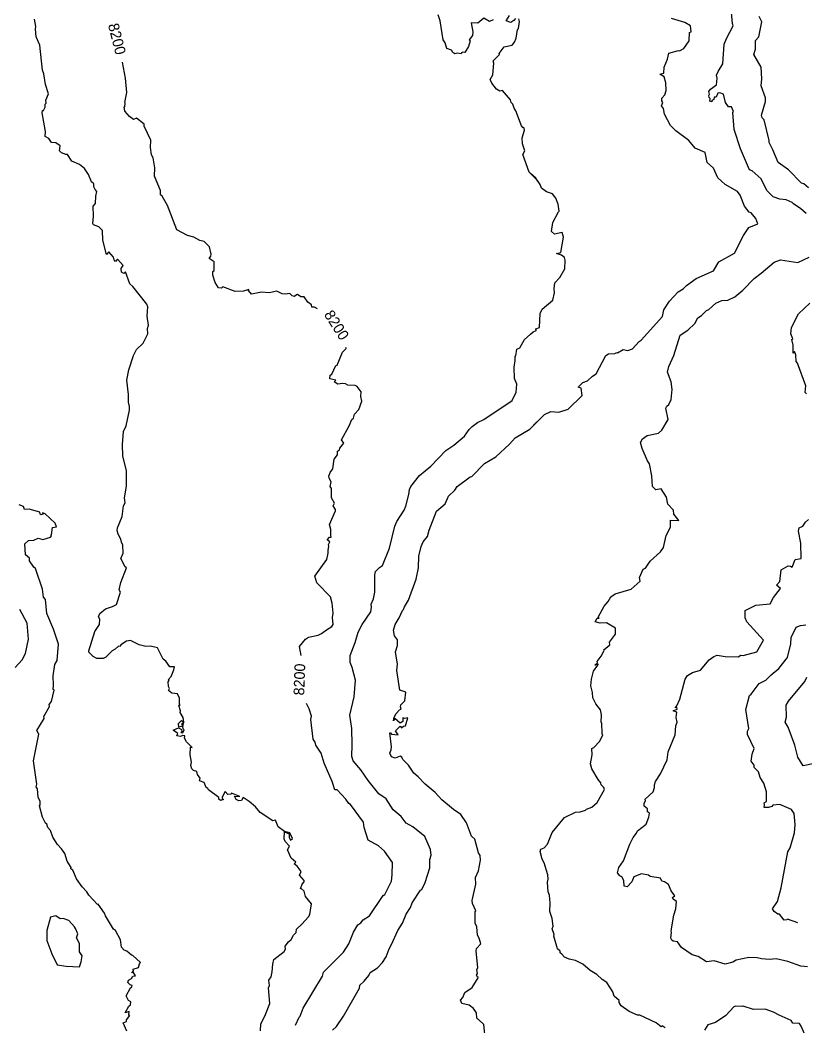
# Model space of a CAD drawing. Extents: x 9339 to 13216, y 3769 to 6935.
# Drawn here: x 11665 to 12224, y 5117 to 5834 of the extents above; entities that cross this region are included whole.
import ezdxf
from ezdxf.enums import TextEntityAlignment as Align

# ---------------------------------------------------------------- set-up
doc = ezdxf.new("R2010")
doc.units = 0
doc.header["$MEASUREMENT"] = 0
for name, color, linetype in [('DTM_SURFACE_CON', 9, 'Continuous'), ('DTM_SURFACE_ICON', 251, 'Continuous'), ('DTM_TEXT_ICON', 251, 'Continuous')]:
    doc.layers.add(name, color=color, linetype=linetype)
doc.styles.add('TMODELF', font='tmodelf')

msp = doc.modelspace()

# ---------------------------------------------------------------- linework, layer by layer
at = {"layer": 'DTM_SURFACE_CON', "linetype": 'Continuous', "flags": 128}
for points, elevation in [([(12001.51, 5833.77), (11998.88, 5832.65), (11994.74, 5834.83), (11990.47, 5831.41), (11985.74, 5831.66), (11987.08, 5825.23), (11986.68, 5822.49), (11984.34, 5819.47), (11985.16, 5818.84), (11983.96, 5814.87), (11981.36, 5810.41), (11979.91, 5810.79), (11978.92, 5810.35), (11978.58, 5809.57), (11976.03, 5810.06), (11974.21, 5809.65), (11972.69, 5810.49), (11971.78, 5812.18), (11968.61, 5813.36), (11967.4, 5817.38), (11965.88, 5819.45), (11963.66, 5833.14), (11962.43, 5837.36)], 2487.17), ([(12017.39, 5834.79), (12016.29, 5833.31), (12014.1, 5831.75), (12010.81, 5832.92), (12013.15, 5836.9)], 2487.17), ([(12224.38, 5695.83), (12220.4, 5699.2), (12215.18, 5702.63), (12214.41, 5703.73), (12210.13, 5705.46), (12205.62, 5705.94), (12200.7, 5707.7), (12196.31, 5712.16), (12192.3, 5720.56), (12185.85, 5726.29), (12183.99, 5726.85), (12177.43, 5741.79), (12172.99, 5755.76), (12172.16, 5767.83), (12172.52, 5768.36), (12171.09, 5771.79), (12168.98, 5771.83), (12166.88, 5774.84), (12165.44, 5780.84), (12162.73, 5781.68), (12161.48, 5781.5), (12160.14, 5778.79), (12158.84, 5778.65), (12158.54, 5776.91), (12157.16, 5776.26), (12157.11, 5775.24), (12155.71, 5775.75), (12155.96, 5777.82), (12155.19, 5778.53), (12155.1, 5779.79), (12155.59, 5780.85), (12155.08, 5782.61), (12156.3, 5784.36), (12160.45, 5787.42), (12160.92, 5792.32), (12160.44, 5794.29), (12161.53, 5796.9), (12165.07, 5802.39), (12165.84, 5816.42), (12167.46, 5820.53), (12172.37, 5829.54), (12171.78, 5831.03), (12171.09, 5839.02)], 2462.78), ([(12226.01, 5714.21), (12222.72, 5716.92), (12221.04, 5717.38), (12211.64, 5726.87), (12204.43, 5732.13), (12200.66, 5741.15), (12197.92, 5746.36), (12198, 5747.72), (12194.41, 5762.59), (12193.03, 5764.04), (12192.59, 5765.84), (12195.22, 5775.7), (12195.23, 5778.12), (12192.22, 5786.63), (12192.68, 5791.73), (12192.32, 5799.92), (12187.14, 5809.12), (12188.14, 5812.94), (12188.27, 5819.01), (12190.58, 5821.59), (12192.73, 5832.2), (12190.83, 5836.05)], 2450.59), ([(11835.8, 5113.77), (11836.03, 5118.77), (11838.84, 5124.32), (11842.39, 5133.43), (11841.6, 5144.44), (11842.22, 5146.12), (11841.69, 5149.83), (11843.47, 5152.32), (11844.25, 5155.9), (11844.62, 5161.37), (11845.34, 5164.57), (11852.77, 5170.45), (11853.59, 5171.98), (11853.52, 5174.17), (11855.76, 5177.16), (11857.74, 5178.81), (11859.44, 5182), (11861.25, 5183.77), (11861.43, 5186.32), (11865.38, 5189.72), (11870.08, 5195), (11870.95, 5196.57), (11872.25, 5204.37), (11867.98, 5209.49), (11866.94, 5213.33), (11864.86, 5215.3), (11864.3, 5215.05), (11865.57, 5218.36), (11866.82, 5219.93), (11866.99, 5220.86), (11863.52, 5224.62), (11864.77, 5227.2), (11861.92, 5231.08), (11859.92, 5232.79), (11861.01, 5233.9), (11857.76, 5236.9), (11855.15, 5242.71), (11856.57, 5245.37), (11853.37, 5248.69), (11852.66, 5250.51), (11852.87, 5255.55), (11856.21, 5254.03), (11856.15, 5251.72), (11857.32, 5249.55), (11858.62, 5250.85), (11856.78, 5254.89), (11852.85, 5255.85), (11848.32, 5259.08), (11846.48, 5263.92), (11844.7, 5263.45), (11835.69, 5269.24), (11832.25, 5273.25), (11827.67, 5277.23), (11823.4, 5279.99), (11822.27, 5277.93), (11820.33, 5277.61), (11818.46, 5278.69), (11817.34, 5280.91), (11821.15, 5280.77), (11815.13, 5283.09), (11814.93, 5282.45), (11812.69, 5282.21), (11810.72, 5284.31), (11808.61, 5280.26), (11808.63, 5279.29), (11809.52, 5278.51), (11807.45, 5277.82), (11806.25, 5278.88), (11806.26, 5279.92), (11798.82, 5285.43), (11798.34, 5286.36), (11797.09, 5287.02), (11795.78, 5290.69), (11792.47, 5291.91), (11792.8, 5293.77), (11790.9, 5296.42), (11790.52, 5298.53), (11788.1, 5299.24), (11786.94, 5300.38), (11786.36, 5302.88), (11786.68, 5305.23), (11785.72, 5310.47), (11785.94, 5315.72), (11787.27, 5315.69), (11783.09, 5319.7), (11781.75, 5322.25), (11781.97, 5323.88), (11780.6, 5324.08), (11778.91, 5323.47), (11776.37, 5323.98), (11776.92, 5325.63), (11773.75, 5327.92), (11777.51, 5329.58), (11779.57, 5328.37), (11779.94, 5326.97), (11779.11, 5326.32), (11780.59, 5326.07), (11781.55, 5328.08), (11780.91, 5328.89), (11780.59, 5330.64), (11781.21, 5333.4), (11779.65, 5332.37), (11780.5, 5330.68), (11777.63, 5330.05), (11777.6, 5332.59), (11779.69, 5334.72), (11781.21, 5333.6), (11780.91, 5336.98), (11778.72, 5340.49), (11778.92, 5341.76), (11777.78, 5345.61), (11778.63, 5346.31), (11778.11, 5346.4), (11778.26, 5350.74), (11776.68, 5353.87), (11772.77, 5354.4), (11770.47, 5356.23), (11770.99, 5357.64), (11770.26, 5358.94), (11770.13, 5362.4), (11770.78, 5363.26), (11770.18, 5363.84), (11772.16, 5366.21), (11774.22, 5370.98), (11774.64, 5373.07), (11771.21, 5373.05), (11768.51, 5377), (11766.54, 5378.4), (11762.51, 5386.48), (11757.66, 5387.64), (11754.26, 5387.51), (11749.55, 5388.8), (11743.23, 5391.86), (11740.53, 5391.37), (11736.4, 5388.82), (11735.93, 5387.58), (11734.87, 5387.74), (11732.29, 5385.53), (11730.2, 5384.47), (11725.78, 5379.9), (11723.8, 5379.07), (11719.39, 5379.06), (11716.84, 5380.38), (11713.77, 5383.37), (11713.63, 5384.47), (11717.97, 5398.14), (11721.34, 5403.17), (11721.47, 5407.01), (11720.47, 5408.54), (11721.6, 5411.12), (11725.4, 5414.43), (11730.59, 5416.03), (11733.43, 5417.46), (11736.29, 5426.19), (11735.3, 5427.86), (11736.32, 5433.1), (11740.5, 5443.55), (11739.52, 5444.31), (11736.51, 5450.27), (11738.13, 5453.94), (11737.91, 5459.71), (11736.89, 5461.86), (11736.55, 5463.86), (11734.56, 5467.44), (11733.88, 5470.23), (11733.97, 5472.12), (11737.44, 5480.04), (11738.31, 5487.59), (11739.57, 5489.7), (11739.13, 5493.33), (11740.49, 5501.61), (11740.45, 5512.85), (11737.95, 5522.97), (11737.52, 5531.26), (11738.41, 5540.52), (11740.31, 5544.72), (11742.69, 5555.74), (11742.67, 5558.5), (11741.85, 5561.49), (11741.94, 5566.93), (11740.69, 5577.15), (11742.02, 5584.59), (11745.52, 5594.69), (11747.53, 5599.01), (11752.27, 5603.61), (11755.74, 5610.25), (11755.33, 5613.87), (11756.03, 5616.27), (11755.21, 5622.8), (11755.67, 5629.45), (11754.89, 5631.36), (11745.01, 5643.89), (11742.79, 5645.7), (11739.78, 5654.23), (11738.68, 5653.23), (11736.94, 5653.98), (11736.56, 5656.6), (11738.21, 5658.91), (11734.33, 5663.08), (11733.71, 5663.17), (11732.7, 5661.76), (11731.75, 5662.79), (11731.14, 5664.63), (11727.94, 5668.45), (11726.24, 5666.6), (11723.58, 5676.87), (11723.35, 5683.83), (11720.71, 5686.4), (11716.94, 5687.67), (11716.45, 5688.73), (11717.07, 5693.89), (11716.66, 5701.02), (11718.51, 5703.06), (11718.54, 5708.28), (11719.34, 5711.43), (11718.12, 5712.86), (11717.29, 5714.91), (11717.31, 5716.97), (11715.67, 5718.46), (11713.5, 5723.54), (11710.61, 5727.99), (11707.12, 5730.71), (11701.66, 5733.14), (11698.37, 5737.96), (11697.18, 5737.95), (11694.2, 5739.12), (11692.7, 5740.57), (11693.23, 5743.99), (11690.27, 5746.12), (11687.06, 5746.44), (11685.25, 5749.23), (11682.63, 5750.67), (11682.73, 5754.26), (11680.36, 5767.55), (11680.71, 5769.24), (11681.46, 5769.11), (11682.59, 5771.57), (11682.51, 5773.58), (11683.34, 5774.49), (11683.14, 5776.58), (11684.93, 5781.04), (11682.77, 5787.72), (11681.71, 5795.34), (11680.71, 5797.87), (11678.86, 5815.81), (11676.15, 5821.75), (11675.58, 5827.18), (11675.93, 5829.04), (11675.05, 5834.11)], 2511.55), ([(12032.67, 5719.79), (12027.2, 5725.31), (12022.62, 5737.74), (12023.91, 5740.58), (12022.34, 5745.46), (12022.2, 5749.7), (12023.79, 5755.15), (12023.29, 5757.38), (12022.92, 5756.88), (12021.68, 5758.18), (12017.73, 5768.84), (12016.45, 5770.86), (12015.59, 5773.59), (12014.22, 5774.92), (12013.71, 5776.83), (12008.02, 5783.35), (12006.14, 5783.06), (12003.76, 5784.32), (12000.64, 5788.57), (11999.38, 5791.25), (12001.14, 5794.66), (12001.95, 5802.83), (12001.51, 5804.48), (12005.99, 5809.03), (12005.8, 5809.79), (12009.21, 5814.5), (12014.94, 5815.64), (12016.71, 5817.8), (12017.83, 5820.61), (12018.83, 5826.78), (12019.44, 5827.58), (12020.29, 5832.57), (12019.71, 5834.36)], 2487.17), ([(12028.07, 5542.75), (12037.92, 5552.81), (12042.52, 5554.96), (12048.27, 5554.34), (12054.83, 5556.62), (12064.79, 5566.15), (12064.09, 5571.39), (12061.92, 5572.1), (12065.32, 5575.53), (12068.69, 5576.78), (12072.21, 5580.05), (12074.91, 5581.78), (12081.59, 5594.68), (12083.46, 5595.88), (12088.03, 5596.21), (12089.43, 5596.88), (12090.07, 5596.69), (12094.09, 5599.05), (12097.23, 5598.31), (12100.69, 5599.47), (12105.43, 5604.68), (12106.82, 5605.63), (12121.99, 5622.38), (12122.87, 5627.3), (12127.11, 5633.41), (12133.06, 5640.02), (12136.84, 5642.24), (12138.99, 5644.64), (12146.05, 5649.45), (12158.34, 5654.92), (12162.2, 5661.36), (12173.27, 5667.7), (12179.6, 5680.19), (12183.38, 5685.98), (12189.94, 5688.57), (12188.5, 5692.17), (12185.22, 5696.4), (12183.79, 5696.77), (12180.39, 5701.03), (12177.21, 5708.92), (12175.33, 5711.47), (12166.72, 5716.47), (12161.48, 5721.23), (12158.37, 5728.06), (12153.83, 5732.2), (12152.46, 5739.34), (12145.29, 5742.34), (12140.79, 5747.79), (12131.54, 5754.73), (12127.61, 5758.57), (12123.48, 5766.6), (12122.69, 5770.71), (12121.29, 5772.55), (12122.31, 5774.91), (12121.6, 5776.02), (12121.65, 5777.92), (12123.64, 5780.4), (12124.56, 5783.41), (12124.28, 5788.79), (12123.1, 5793.08), (12120.03, 5795.1), (12122.88, 5795.87), (12123.19, 5800.09), (12125.67, 5805.69), (12126.48, 5810.01), (12133.33, 5811.98), (12134.01, 5811.66), (12137.23, 5813.34), (12140.88, 5818.72), (12141.3, 5824.77), (12142.42, 5825.09), (12141.87, 5829.41), (12137.83, 5831.74), (12128.54, 5834.59)], 2474.98), ([(12028.07, 5609.96), (12029.87, 5611.57), (12032.07, 5612.47), (12031.95, 5613.8), (12034.45, 5614.61), (12035.01, 5624.64), (12036.45, 5627.68), (12043.87, 5634.04), (12045.16, 5639.44), (12044.93, 5642.12), (12045.45, 5646.46), (12048.92, 5650.24), (12052.43, 5656.41), (12052.83, 5662.5), (12052.33, 5664.42), (12050.14, 5666.11), (12046.45, 5667.44), (12049.63, 5668.07), (12051.54, 5679.08), (12050.7, 5682.2), (12045.02, 5681.2), (12043.1, 5683.04), (12043.85, 5689.33), (12047.88, 5697.04), (12048.49, 5697.47), (12047.73, 5702.52), (12046.14, 5706.69), (12043.63, 5709.82), (12039.5, 5711.18), (12035.78, 5713.76), (12034.9, 5716.59), (12031.78, 5721.03), (12028.07, 5724.28)], 2487.17), ([(12124, 5116.04), (12121.82, 5117.49), (12121.04, 5116.72), (12117.41, 5119.64), (12105.99, 5124.97), (12104.19, 5124.94), (12098.39, 5127.62), (12092.66, 5131.76), (12091.19, 5134.14), (12091.12, 5135.35), (12087.64, 5138.57), (12086.71, 5141.68), (12082.3, 5148.28), (12079.08, 5150.32), (12075.34, 5153.95), (12070.63, 5156.7), (12065.38, 5161.32), (12060.09, 5163.99), (12055.6, 5164.94), (12052.14, 5166.23), (12050.43, 5168.55), (12049.19, 5169.35), (12049.16, 5170.48), (12047.24, 5172.24), (12044.63, 5181.31), (12044.83, 5182.34), (12043.54, 5186.55), (12044.07, 5188.49), (12043.56, 5193.74), (12041.78, 5198.77), (12042.06, 5204.74), (12041.48, 5210.49), (12040.73, 5212.81), (12040.04, 5219.82), (12040.64, 5221.96), (12040.35, 5224.86), (12037.73, 5233.54), (12036.47, 5236.11), (12035.03, 5241.6), (12035.37, 5243.09), (12037.77, 5244.07), (12040.18, 5246.81), (12043.51, 5255.01), (12052.29, 5265.66), (12060.08, 5269.62), (12063.34, 5269.86), (12067.17, 5270.93), (12067.99, 5271.73), (12071.63, 5273.08), (12075.56, 5276.45), (12080.72, 5285.59), (12080.14, 5287.01), (12078.31, 5289.09), (12078.05, 5290.42), (12076.21, 5292.7), (12071.62, 5300.38), (12070.88, 5304.03), (12071.88, 5310.4), (12071.75, 5314.89), (12073.18, 5315.54), (12077.3, 5320.04), (12079.43, 5324.56), (12079.03, 5325.37), (12078.81, 5333), (12078.41, 5333.46), (12078.56, 5338.76), (12077.84, 5342.37), (12074.56, 5346.76), (12072.35, 5351.01), (12072.24, 5354.77), (12070.95, 5359.44), (12071.38, 5364.16), (12072.87, 5369.91), (12076.09, 5374.2), (12076.12, 5375.02), (12073.87, 5374.25), (12075.66, 5375.96), (12075.44, 5376.79), (12078.42, 5380.7), (12080.42, 5384.68), (12080.24, 5385.12), (12084.45, 5388.72), (12084.36, 5390.62), (12088.66, 5396.39), (12088.65, 5400.56), (12082.05, 5404.47), (12077.72, 5404.21), (12074.19, 5405.06), (12075.53, 5407.6), (12076.91, 5407.64), (12076.2, 5408.41), (12080.54, 5416.18), (12083.33, 5419.49), (12085.16, 5422.95), (12088.28, 5424.93), (12099.63, 5428.4), (12106.06, 5433.98), (12105.7, 5436.64), (12108.18, 5442.5), (12109.82, 5443.34), (12113.16, 5448.3), (12120.59, 5455.02), (12122.66, 5458.03), (12124.74, 5466.55), (12127.65, 5472.5), (12127.66, 5477.38), (12133.65, 5477.13), (12130.04, 5481.75), (12129.78, 5484.69), (12125.89, 5488.84), (12124.75, 5493.97), (12121.07, 5499.76), (12117.3, 5498.96), (12114.82, 5501.33), (12114.51, 5509.03), (12112.85, 5517.49), (12111.26, 5519.74), (12107.51, 5528.59), (12106.31, 5532.76), (12107.88, 5535.49), (12111.05, 5537.68), (12119.12, 5539.4), (12121.51, 5541.66), (12126.08, 5549.25), (12124.34, 5557.26), (12125, 5558.64), (12126.6, 5559.87), (12128.15, 5563.43), (12128.97, 5570.54), (12128.08, 5576.08), (12125.46, 5582.89), (12126.58, 5586.81), (12130.01, 5594.62), (12134.49, 5609.28), (12140.06, 5612.65), (12144.99, 5617.52), (12147.23, 5621.43), (12149.83, 5623.28), (12153.28, 5626.72), (12155.11, 5627.53), (12159.97, 5631.96), (12164.33, 5633.9), (12168.5, 5634.1), (12173.52, 5636.49), (12179.15, 5641.17), (12187.23, 5649.56), (12192.31, 5653.24), (12201.61, 5661.19), (12205.99, 5662.94), (12218.34, 5660.95), (12226.35, 5664.74)], 2462.78), ([(12224.61, 5567.42), (12223.61, 5568.36), (12223.96, 5573.06), (12218.13, 5589.19), (12217.22, 5590.41), (12216.83, 5595.31), (12215.89, 5597.48), (12214.96, 5596.42), (12215.11, 5602.16), (12214.06, 5606.02), (12214.77, 5606.71), (12213.35, 5610.16), (12213.73, 5614.67), (12218.73, 5624.28), (12226.88, 5632.03)], 2450.59), ([(11887.2, 5114.32), (11889.98, 5116.86), (11894.98, 5124.22), (11906.34, 5144.13), (11906.57, 5146.41), (11909.69, 5149.28), (11912.9, 5153.18), (11913.87, 5155.38), (11919.04, 5158.7), (11922.75, 5162.46), (11925.32, 5166.58), (11927.39, 5172.28), (11929.22, 5175.4), (11933.62, 5185.41), (11937.04, 5190.6), (11939.64, 5197.04), (11942.59, 5201.7), (11943.93, 5204.89), (11949.77, 5213.92), (11950.61, 5214.57), (11952.98, 5219.36), (11956.34, 5229.94), (11956.5, 5235.77), (11957.27, 5238.92), (11956.81, 5242.87), (11952.73, 5252.17), (11944.25, 5259.18), (11939.43, 5261.79), (11935.95, 5266.39), (11930.36, 5271.16), (11925.38, 5278.94), (11920.02, 5282.68), (11912.5, 5292.04), (11907.25, 5299.69), (11901.81, 5306.17), (11900.85, 5309.19), (11901.18, 5317.43), (11900.91, 5329.1), (11899.55, 5338.61), (11902.45, 5351.58), (11903.57, 5363.48), (11901.16, 5372.61), (11899.73, 5376.21), (11899.61, 5381.22), (11903.24, 5390.34), (11905.26, 5397.66), (11908.27, 5403.22), (11914.49, 5412.14), (11914.98, 5415.48), (11914.72, 5417.62), (11916.41, 5421.39), (11917.31, 5426.28), (11917.18, 5438.62), (11917.83, 5440.97), (11920.45, 5443.77), (11922.59, 5445.26), (11927.61, 5457.65), (11931.36, 5473.1), (11932.95, 5476.56), (11938.06, 5484.55), (11939.31, 5487.55), (11941.38, 5495.75), (11941.84, 5499.38), (11942.85, 5501.56), (11949.06, 5509.37), (11957.2, 5515.96), (11967.72, 5527.06), (11973.59, 5530.83), (11981.06, 5537.26), (11984.37, 5542.05), (11986.44, 5544.21), (11990.43, 5547.02), (11994.75, 5549.05), (12014.99, 5562.57), (12017.84, 5568.63), (12018.4, 5574.21), (12016.57, 5578.3), (12016.33, 5586.47), (12017.07, 5591.28), (12017.03, 5594.31), (12017.51, 5594.6), (12018.44, 5599.31), (12020.56, 5600.2), (12023.72, 5606.21), (12029.87, 5611.57), (12032.07, 5612.47), (12031.98, 5613.44), (12032.67, 5613.93)], 2487.17), ([(11995.64, 5111.47), (11994.87, 5118.33), (11991.14, 5122.02), (11990.47, 5122.09), (11989.96, 5122.8), (11989.6, 5126.58), (11987.44, 5129.68), (11984.3, 5132.1), (11979.16, 5133.34), (11978.21, 5135.59), (11979.8, 5137.65), (11981.26, 5141.1), (11986.45, 5144.8), (11990.69, 5151.61), (11990.61, 5152.63), (11990.42, 5152.04), (11989.56, 5153.43), (11990.42, 5154.56), (11989.78, 5157.4), (11990.47, 5158.89), (11989.33, 5170.69), (11989.56, 5172.37), (11992.78, 5175.7), (11991.54, 5179.75), (11990.34, 5181.92), (11989.86, 5187.97), (11988.74, 5190.47), (11988.73, 5198.53), (11989.06, 5199.23), (11986.72, 5204.46), (11986.61, 5206.58), (11989.17, 5218.36), (11988.89, 5223.04), (11991.09, 5227.8), (11992.36, 5235.39), (11992.26, 5238.7), (11990.95, 5240.65), (11988.49, 5250.32), (11986.15, 5252.37), (11982.54, 5261.95), (11978.39, 5267.87), (11973.23, 5271.5), (11965.01, 5278.35), (11960.25, 5283.53), (11953.01, 5289.43), (11948.15, 5294.8), (11944.95, 5297.37), (11941.17, 5302.94), (11937.12, 5306.98), (11936.36, 5308.74), (11935.38, 5309.49), (11931.63, 5307.89), (11929.13, 5308.95), (11928.03, 5311.62), (11928.96, 5313.86), (11929.06, 5316.15), (11927.89, 5325.97), (11928.31, 5326.15), (11929.05, 5325.05), (11933.85, 5324.56), (11932.02, 5327.4), (11935.25, 5330.71), (11936.3, 5329.59), (11937.64, 5330.73), (11939.01, 5331.06), (11940.63, 5336.76), (11938.55, 5336.15), (11937.14, 5336.81), (11937.19, 5334.13), (11935.23, 5332.96), (11931.58, 5336.31), (11930.61, 5334.61), (11931.12, 5337.17), (11932.38, 5339.83), (11934.73, 5342.5), (11936.1, 5342.9), (11935.5, 5344.59), (11935.74, 5345.95), (11938.67, 5348.83), (11939.29, 5354.92), (11935.11, 5356.47), (11932.89, 5370.32), (11933.39, 5374.97), (11932.03, 5383.68), (11933.36, 5388.27), (11933.34, 5392.33), (11931.14, 5395.06), (11930.42, 5399.19), (11931.67, 5403.11), (11934.68, 5407.87), (11936.83, 5413.09), (11937.75, 5413.86), (11938.37, 5415.76), (11941.1, 5420.5), (11946.65, 5435.47), (11948.37, 5443.65), (11948.56, 5451.84), (11950.18, 5458.63), (11951.59, 5462.06), (11954.63, 5465.86), (11955.82, 5470.46), (11961.15, 5483.95), (11967.36, 5489.06), (11969.71, 5494.6), (11974.17, 5498.76), (11975.76, 5501.49), (11985.2, 5508.22), (11986.3, 5508.47), (11995.25, 5517.79), (12003.38, 5522.52), (12013.17, 5531.57), (12017.19, 5536.05), (12027.63, 5542.38), (12032.67, 5547.41)], 2474.98), ([(11740.73, 5113.72), (11737.99, 5119.61), (11740.56, 5120.43), (11740.53, 5121.68), (11742.74, 5124.8), (11742.11, 5125.1), (11742.34, 5127.64), (11739.51, 5126.59), (11742.18, 5131.43), (11743.23, 5132.28), (11743.48, 5134.41), (11741.81, 5135.51), (11740.3, 5138.83), (11743.28, 5144.48), (11744.27, 5145.17), (11744.48, 5146.09), (11743.03, 5146.54), (11741.53, 5148.18), (11741.97, 5149.98), (11743.96, 5151), (11745.08, 5152.8), (11746.78, 5153.13), (11745.4, 5155.49), (11744.34, 5155.21), (11745.48, 5156.52), (11745.19, 5157.8), (11749.04, 5158.97), (11749.75, 5161.64), (11750.46, 5162.62), (11745.03, 5167.57), (11744.12, 5167.67), (11740.72, 5170.69), (11738.82, 5171.37), (11736.9, 5173.31), (11736.11, 5178.69), (11732.72, 5185.2), (11731.27, 5186.24), (11725.44, 5195.74), (11724.71, 5197.73), (11720.27, 5203.93), (11719.75, 5203.9), (11713.77, 5210.56), (11712.33, 5212.81), (11708.94, 5216.27), (11704.78, 5222.13), (11702.26, 5228.21), (11700.86, 5229.17), (11701.04, 5230.12), (11698.15, 5234.68), (11696.5, 5240.22), (11694.2, 5243.48), (11691.3, 5246.43), (11688.04, 5251.7), (11686.27, 5256.43), (11684.43, 5258.66), (11683.64, 5260.97), (11682.78, 5261.75), (11680.72, 5265.89), (11678.47, 5274.05), (11678.9, 5274.69), (11678.98, 5277.29), (11677.64, 5279.95), (11677.08, 5286.07), (11676.22, 5287.64), (11676.54, 5289.54), (11674.29, 5306.04), (11678.04, 5325.06), (11676.65, 5327.78), (11681.86, 5336.33), (11681.61, 5337.69), (11685.63, 5344.9), (11685.52, 5346.32), (11687.07, 5348.28), (11688.93, 5356.39), (11688.28, 5356.84), (11688.61, 5359.9), (11688.31, 5366.66), (11689.5, 5374.59), (11691.04, 5377.51), (11691.98, 5389.18), (11688.49, 5399.9), (11683.75, 5411.08), (11682.72, 5420.97), (11681.27, 5422.62), (11680.6, 5428.42), (11675.69, 5443), (11674.56, 5443.95), (11671.48, 5448.43), (11671.5, 5450.32), (11668.58, 5452.69), (11668.14, 5460.64), (11670.75, 5462.99), (11674.48, 5463.26), (11677.48, 5464.57), (11680.9, 5463.75), (11686.47, 5465.28), (11687, 5466.43), (11686.54, 5466.82), (11687.09, 5467.14), (11687.84, 5472.14), (11690.56, 5472.69), (11689.65, 5475.41), (11682.66, 5481.89), (11680.64, 5482.62), (11681.39, 5481.89), (11679.62, 5481.27), (11679.01, 5481.79), (11678.78, 5483.11), (11671.13, 5485.35), (11667.89, 5485.08), (11667.16, 5487.25), (11664.08, 5488.35)], 2523.74), ([(12225.17, 5159.48), (12220.57, 5159.93), (12211.34, 5163.15), (12202.96, 5165.19), (12198.12, 5164.73), (12192.37, 5165.21), (12189.49, 5165.92), (12183.38, 5166.09), (12174.47, 5164.07), (12172.07, 5162.83), (12166.61, 5161.43), (12158.75, 5163.64), (12153.43, 5163.03), (12147.35, 5166.89), (12143.07, 5167.98), (12135.53, 5173.3), (12132.75, 5177.27), (12129.71, 5177.73), (12128.71, 5178.45), (12127.93, 5179.87), (12128.54, 5184.22), (12128.09, 5185.09), (12130.06, 5196.17), (12131.5, 5200.66), (12132.05, 5205.84), (12129.6, 5207.68), (12129.23, 5208.74), (12130.72, 5209.91), (12128.08, 5213.44), (12126.21, 5217.97), (12123.48, 5220.03), (12121.61, 5220.42), (12120.66, 5222.51), (12113.32, 5223.77), (12112.03, 5224.67), (12107.11, 5225.61), (12101.66, 5223.39), (12100.29, 5219.99), (12096.78, 5216.48), (12094.74, 5216.86), (12094.55, 5220.8), (12093.18, 5223.4), (12091.63, 5224.11), (12089.98, 5226.34), (12090.85, 5230.1), (12094.37, 5234.82), (12098.76, 5246.8), (12101.21, 5251.61), (12103.54, 5254.56), (12104.11, 5256.29), (12110.38, 5260.93), (12112.4, 5265.97), (12112.7, 5268.93), (12111.28, 5269.88), (12111.29, 5272.01), (12109.06, 5273.87), (12109.03, 5275.94), (12109.85, 5277.67), (12109.72, 5278.87), (12115.4, 5284.14), (12116.3, 5287.17), (12116.26, 5289.05), (12116.97, 5291.42), (12120.56, 5296.74), (12125.36, 5306.86), (12125.94, 5312.52), (12131.11, 5324.65), (12131.45, 5330.92), (12132.39, 5333.66), (12131.86, 5336.91), (12132.15, 5340.71), (12129.52, 5341.6), (12132.57, 5342.8), (12132.32, 5344.27), (12131.06, 5343.86), (12132.18, 5345.15), (12134.35, 5350.11), (12138.24, 5364.18), (12139.9, 5366.8), (12143.48, 5369.01), (12149.11, 5370.72), (12155.22, 5378.13), (12158.57, 5380.5), (12160.86, 5381.24), (12166.68, 5380.4), (12175.92, 5380.08), (12177.75, 5381.23), (12179.45, 5381.06), (12189.28, 5383.82), (12194, 5391.94), (12181.97, 5405.19), (12180.89, 5408.04), (12180.9, 5413.24), (12188.54, 5416.98), (12198.73, 5417.85), (12200.96, 5422.33), (12206.08, 5428.76), (12203.19, 5431.09), (12205.47, 5433.77), (12206.45, 5442.21), (12211.41, 5444.85), (12213.24, 5444.82), (12214.38, 5444.12), (12216.52, 5449.4), (12220.78, 5450.25), (12220.49, 5461.18), (12218.77, 5469.72), (12219.28, 5472), (12221.94, 5473.31), (12223.88, 5476.14), (12225.91, 5478.03)], 2450.59), ([(11661.21, 5372.48), (11666.15, 5378), (11668.67, 5382.6), (11670.74, 5392.83), (11669.82, 5404.12), (11664.63, 5413.88)], 2535.94), ([(12230.32, 5304.13), (12222.03, 5302.65), (12218.41, 5308.73), (12216.13, 5317.29), (12211.51, 5330), (12209.41, 5333.57), (12210.17, 5337.14), (12210.11, 5345.83), (12211.79, 5348.58), (12223.4, 5362.53), (12224.7, 5365.7)], 2426.21), ([(12222.99, 5111.61), (12220.81, 5117.24), (12219.53, 5119.02), (12214.68, 5119.27), (12213.69, 5121.3), (12205.07, 5124.92), (12201.05, 5127.22), (12195.15, 5129.2), (12186.8, 5129.05), (12179.43, 5131.46), (12178.71, 5131.1), (12174.14, 5131.46), (12172.9, 5130.83), (12167.18, 5124.8), (12159.69, 5119.88), (12154.27, 5118.1), (12151.96, 5114.43)], 2462.78)]:
    msp.add_lwpolyline(points, dxfattribs=dict(at, elevation=elevation))
at = {"layer": 'DTM_SURFACE_CON', "linetype": 'Continuous', "elevation": 2535.94, "flags": 128}
msp.add_lwpolyline([(11703.38, 5187.81), (11699.33, 5192.36), (11695.36, 5193.91), (11693.26, 5193.71), (11690.12, 5195.69), (11686.4, 5194.76), (11683.85, 5185.23), (11683.73, 5178.19), (11687.28, 5168.75), (11691.11, 5160.95), (11697.56, 5159.79), (11706.98, 5159.42), (11708.3, 5162.94), (11708.95, 5167.16), (11706.92, 5169.99), (11706.92, 5176.01), (11704.94, 5180.17), (11705.71, 5182.94), (11704.13, 5186.78)], close=True, dxfattribs=at)
at = {"layer": 'DTM_SURFACE_ICON', "linetype": 'Continuous', "flags": 128}
for points, elevation in [([(11876.47, 5627.93), (11874.19, 5629.18), (11872.42, 5629.14), (11872.09, 5630.77), (11869.6, 5632.65), (11867.03, 5636.48), (11864.59, 5636.46), (11862.29, 5638.08), (11861.4, 5637.95), (11860.02, 5636.82), (11858.5, 5637.24), (11856.63, 5638.89), (11853.46, 5638.3), (11851.31, 5638.62), (11847.42, 5640.58), (11842.14, 5639.43), (11836.53, 5639.86), (11829.43, 5638.3), (11827.2, 5640.93), (11827.57, 5641.81), (11823.69, 5640.59), (11817.89, 5640.24), (11809.01, 5643.72), (11808.15, 5642.71), (11805.85, 5642.9), (11803.53, 5646.76), (11801.9, 5652.04), (11801.89, 5654.48), (11802.79, 5655.17), (11802.83, 5661.36), (11799.25, 5663.7), (11800.6, 5665.46), (11800.84, 5666.8), (11799.48, 5672.22), (11795.66, 5675.96), (11792.71, 5676.68), (11788.29, 5679.07), (11783.8, 5680.2), (11776.33, 5684.1), (11769.73, 5701.62), (11765.88, 5708.23), (11764.77, 5709.04), (11764.68, 5712.27), (11760.29, 5722.33), (11760.71, 5728.34), (11759.54, 5735.38), (11758.28, 5737.67), (11757.45, 5742.86), (11757.73, 5747.97), (11753.14, 5758.07), (11753.06, 5759.53), (11747.7, 5763.78), (11745.52, 5762.69), (11742.61, 5764.92), (11739.17, 5768.64), (11738.72, 5771.68), (11739.2, 5771.85), (11739.6, 5774.46), (11739.19, 5774.96), (11740.81, 5781.92), (11739.77, 5792.29), (11737.73, 5803.63)], 2499.36), ([(11864.84, 5381.01), (11863.62, 5387.61), (11867.87, 5392.66), (11869.99, 5394.08), (11876.89, 5395.63), (11879.29, 5396.77), (11882.74, 5399.47), (11886.66, 5401.74), (11887.68, 5403.2), (11887.16, 5408.27), (11887.6, 5411.35), (11886.81, 5418.35), (11885.68, 5423), (11876.03, 5432.86), (11874.5, 5437.61), (11883.01, 5449.54), (11884.13, 5454.09), (11884.03, 5456.18), (11884.6, 5458.64), (11884.33, 5460.16), (11885.17, 5462.09), (11883.33, 5463.42), (11884.99, 5465.4), (11886.23, 5465.33), (11885.82, 5466.7), (11885.96, 5470.79), (11884.96, 5474.36), (11889.26, 5484.11), (11889.23, 5485.18), (11887.5, 5487.69), (11888.53, 5489.5), (11886.29, 5493.42), (11886.3, 5500.13), (11885.39, 5501.45), (11886.16, 5504.85), (11884.72, 5507.45), (11884.45, 5508.88), (11885.44, 5511.51), (11887.3, 5514), (11888.22, 5520.85), (11890.69, 5524.1), (11890.64, 5526.72), (11892.12, 5527.57), (11892.37, 5528.63), (11895.13, 5532.2), (11893.51, 5534.57), (11899.05, 5544.61), (11900.85, 5549.19), (11902.09, 5550.14), (11902.8, 5553.02), (11905.84, 5556.28), (11908.05, 5562.25), (11907.28, 5565.65), (11907.41, 5568.77), (11904.67, 5572.77), (11903.15, 5573.45), (11898.02, 5573.49), (11896.25, 5574.66), (11894.25, 5574.88), (11890.99, 5574.4), (11888.34, 5575.95), (11889.57, 5577.12), (11885.11, 5578.06), (11885.49, 5580.64), (11886.7, 5581.55), (11889.59, 5587.56), (11890.37, 5587.89), (11894.27, 5597.06), (11896.87, 5599.83), (11896.59, 5600.38)], 2499.36), ([(12218.4, 5190.73), (12211.1, 5193.43), (12210.54, 5192.91), (12208.59, 5192.73), (12205.32, 5196.83), (12204.08, 5196.97), (12201.39, 5198.83), (12200.28, 5200.63), (12203.82, 5206.06), (12206.6, 5215.73), (12211.35, 5241.23), (12212.93, 5244.13), (12216.03, 5254.77), (12216.55, 5260.74), (12215.76, 5268.56), (12213.84, 5271.43), (12205.56, 5274.92), (12200.52, 5274.45), (12199.96, 5273.64), (12197.42, 5272.84), (12194.35, 5272.86), (12194.68, 5274.67), (12194.31, 5276.1), (12195.96, 5277.13), (12196.02, 5284.04), (12194.07, 5290.29), (12191.58, 5294.27), (12190.47, 5298.25), (12187.36, 5301.47), (12187.2, 5303.08), (12185.07, 5305.77), (12185.93, 5310.93), (12187.28, 5314.86), (12182.61, 5324.9), (12182.61, 5327.12), (12183.52, 5329.05), (12181.4, 5342.59), (12183.85, 5352.72), (12185.21, 5353.48), (12190.93, 5361.22), (12195.62, 5363.52), (12199.33, 5367.32), (12204.89, 5371.83), (12210.93, 5379.76), (12213.33, 5389.53), (12213.69, 5394.01), (12217.28, 5401.26), (12220.33, 5402.44), (12224.14, 5403.06)], 2438.4), ([(11860.71, 5118), (11863.38, 5123.66), (11864.1, 5124.3), (11866.27, 5130.09), (11880.08, 5152.8), (11880.76, 5155.55), (11894.94, 5169.87), (11898.78, 5175.83), (11902, 5184.22), (11905.19, 5189.26), (11907.2, 5190.68), (11909.04, 5192.97), (11913.56, 5195.68), (11923.23, 5210.27), (11924.33, 5210.88), (11929.03, 5220.48), (11929.69, 5224.95), (11929.76, 5233.63), (11924.17, 5241.9), (11919.82, 5245.66), (11912.48, 5249.52), (11909.61, 5258.72), (11909.06, 5262.39), (11900.03, 5274.9), (11898.68, 5275.84), (11896.61, 5278.9), (11890.42, 5285.37), (11888.71, 5285.34), (11886.8, 5291.35), (11881.18, 5304.33), (11879.03, 5311.5), (11875.3, 5317.23), (11874.66, 5319.3), (11873.28, 5321.5), (11871.57, 5335.55), (11872.16, 5337.82), (11870.6, 5343.06), (11868.48, 5346.83)], 2499.36)]:
    msp.add_lwpolyline(points, dxfattribs=dict(at, elevation=elevation))

# ---------------------------------------------------------------- texts
at = {"layer": 'DTM_TEXT_ICON', "linetype": 'Continuous', "style": 'TMODELF'}
for rotation, p in [(284.30449, (11733.73, 5820.17, 2499.36)), (302.46727, (11890.06, 5616.4, 2499.36)), (87.9878, (11863.54, 5364.03, 2499.36))]:
    msp.add_text('8200', height=7.62, rotation=rotation, dxfattribs=at).set_placement(p, align=Align.MIDDLE_CENTER)

doc.saveas('drawing.dxf')
